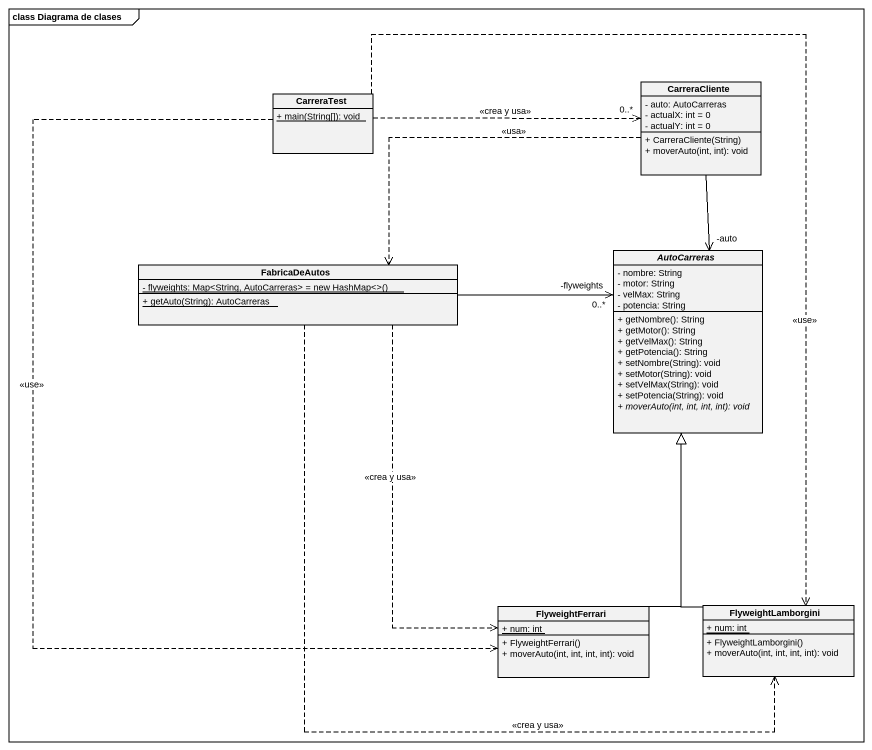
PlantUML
@startuml
mainframe class Diagrama de clases
hide circle
hide empty members
skinparam classAttributeIconSize 0
class CarreraCliente {
  - auto: AutoCarreras
  - actualX: int = 0
  - actualY: int = 0
  + CarreraCliente(String)
  + moverAuto(int, int): void
}
class CarreraTest {
  {static} + main(String[]): void
}
class FabricaDeAutos {
  {static} {field} - flyweights: Map<String, AutoCarreras> = new HashMap<>()
  {static} + getAuto(String): AutoCarreras
}
abstract class AutoCarreras {
  - nombre: String
  - motor: String
  - velMax: String
  - potencia: String
  + getNombre(): String
  + getMotor(): String
  + getVelMax(): String
  + getPotencia(): String
  + setNombre(String): void
  + setMotor(String): void
  + setVelMax(String): void
  + setPotencia(String): void
  {abstract} + moverAuto(int, int, int, int): void
}
class FlyweightFerrari {
  {static} + num: int
  + FlyweightFerrari()
  + moverAuto(int, int, int, int): void
}
class FlyweightLamborgini {
  {static} + num: int
  + FlyweightLamborgini()
  + moverAuto(int, int, int, int): void
}
CarreraCliente .left.> FabricaDeAutos : <<usa>>
CarreraCliente --> "-auto" AutoCarreras
CarreraTest .right.> "0..*" CarreraCliente : <<crea y usa>>
CarreraTest ..> FlyweightFerrari : <<use>>
CarreraTest ..> FlyweightLamborgini : <<use>>
FabricaDeAutos -right-> "-flyweights\n0..*" AutoCarreras
FabricaDeAutos ..> FlyweightFerrari : <<crea y usa>>
FabricaDeAutos ..> FlyweightLamborgini : <<crea y usa>>
FlyweightFerrari -up-|> AutoCarreras
FlyweightLamborgini -up-|> AutoCarreras
@enduml
